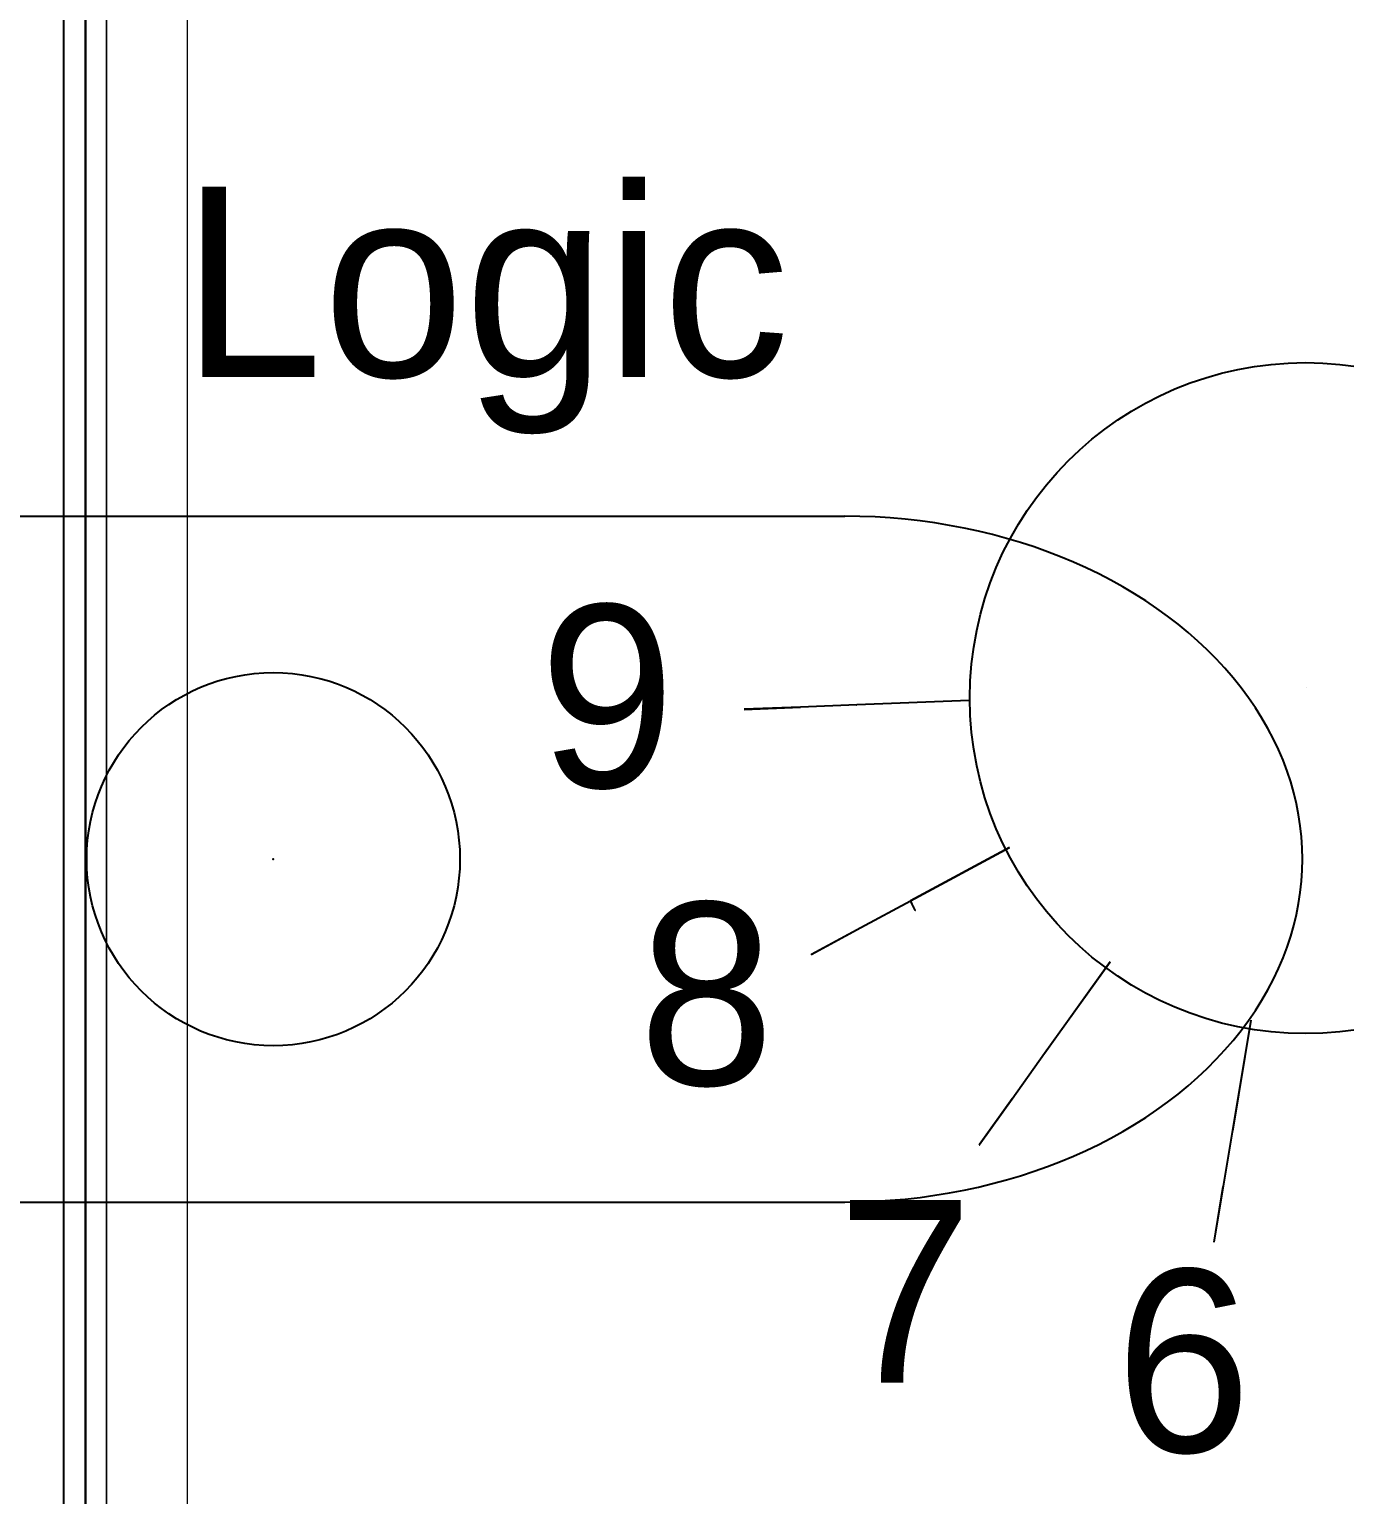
# Model space of a CAD drawing. Header units: inches. Extents: x 0.1 to 89.7, y 0.1 to 57.6.
# Drawn here: x 80.876 to 81.352, y 23.733 to 24.264 of the extents above; entities that cross this region are included whole.
import ezdxf
from ezdxf.enums import TextEntityAlignment as Align

# ---------------------------------------------------------------- set-up
doc = ezdxf.new("R2010")
doc.units = ezdxf.units.IN
doc.header["$MEASUREMENT"] = 0
for name, color, linetype in [('LAYER_10', 7, 'Continuous'), ('OBJECT', 140, 'Continuous'), ('PSYMS', 7, 'Continuous')]:
    doc.layers.add(name, color=color, linetype=linetype)
doc.styles.get("Standard").update_dxf_attribs({"font": 'arial.ttf'})
doc.styles.add('STYLE5', font='txt')
doc.styles.add('WD', font='romans.shx', dxfattribs={"height": 0.185})

# ---------------------------------------------------------------- blocks, each defined once
blk = doc.blocks.new('SR_2NO_1NC')
at = {"layer": 'LAYER_10', "color": 7}
for points in [[(0.45203, 2.40407), (0.45203, 2.40407)], [(0.45205, 2.4041), (0.45205, 2.4041)], [(0.32919, 2.3993), (0.28826, 2.39769)], [(0.32919, 2.3993), (0.32919, 2.3993)], [(0.32919, 2.3993), (0.32919, 2.3993)], [(0.26775, 2.39689), (0.2473, 2.3961)], [(0.2473, 2.39607), (0.26775, 2.39687)], [(0.28826, 2.39769), (0.26775, 2.39686)], [(0.26775, 2.39689), (0.26775, 2.39687)], [(0.28823, 2.39769), (0.28826, 2.39769)], [(0.27162, 2.30675), (0.28981, 2.31657), (0.30784, 2.3263), (0.34388, 2.34576)], [(0.34388, 2.34576), (0.30784, 2.32629)], [(0.34388, 2.34576), (0.30784, 2.32629)], [(0.27179, 2.30683), (0.28981, 2.31658)], [(0.27179, 2.30683), (0.28981, 2.31658)], [(0.27162, 2.30675), (0.27179, 2.30683)], [(0.27162, 2.30675), (0.27179, 2.30683)], [(0.33287, 2.23728), (0.34486, 2.25407), (0.35675, 2.27074), (0.38058, 2.30409)], [(0.38058, 2.30409), (0.35677, 2.27072)], [(0.38058, 2.30409), (0.35677, 2.27072)], [(0.43188, 2.28276), (0.41844, 2.20185)], [(0.43188, 2.28276), (0.42516, 2.24231)], [(0.43188, 2.28276), (0.42516, 2.24231)], [(0.34487, 2.25406), (0.33295, 2.2374)], [(0.34487, 2.25406), (0.33295, 2.2374)], [(0.33287, 2.23728), (0.33295, 2.23739)], [(0.33287, 2.23728), (0.33295, 2.23739)], [(0.41846, 2.20188), (0.4218, 2.2221)], [(0.41846, 2.20188), (0.4218, 2.2221)]]:
    blk.add_lwpolyline(points, dxfattribs=at)
blk.add_polyline3d([(0.30964, 2.32274, 0), (0.30962, 2.32277, 0), (0.30961, 2.32279, 0), (0.30959, 2.32282, 0), (0.30958, 2.32285, 0), (0.30956, 2.32288, 0), (0.30955, 2.3229, 0), (0.30953, 2.32293, 0), (0.30951, 2.32296, 0), (0.3095, 2.32299, 0), (0.30948, 2.32301, 0), (0.30947, 2.32304, 0), (0.30945, 2.32307, 0), (0.30944, 2.3231, 0), (0.30942, 2.32312, 0), (0.30941, 2.32315, 0), (0.30939, 2.32318, 0), (0.30938, 2.32321, 0), (0.30936, 2.32324, 0), (0.30935, 2.32326, 0), (0.30933, 2.32329, 0), (0.30932, 2.32332, 0), (0.3093, 2.32335, 0), (0.30929, 2.32337, 0), (0.30927, 2.3234, 0), (0.30926, 2.32343, 0), (0.30925, 2.32346, 0), (0.30923, 2.32349, 0), (0.30922, 2.32351, 0), (0.3092, 2.32354, 0), (0.30919, 2.32357, 0), (0.30917, 2.3236, 0), (0.30916, 2.32362, 0), (0.30915, 2.32365, 0), (0.30913, 2.32368, 0), (0.30912, 2.32371, 0), (0.3091, 2.32374, 0), (0.30909, 2.32376, 0), (0.30908, 2.32379, 0), (0.30906, 2.32382, 0), (0.30905, 2.32385, 0), (0.30903, 2.32388, 0), (0.30902, 2.3239, 0), (0.30901, 2.32393, 0), (0.30899, 2.32396, 0), (0.30898, 2.32399, 0), (0.30896, 2.32402, 0), (0.30895, 2.32404, 0), (0.30894, 2.32407, 0), (0.30892, 2.3241, 0), (0.30891, 2.32413, 0), (0.3089, 2.32416, 0), (0.30888, 2.32418, 0), (0.30887, 2.32421, 0), (0.30885, 2.32424, 0), (0.30884, 2.32427, 0), (0.30883, 2.3243, 0), (0.30881, 2.32433, 0), (0.3088, 2.32435, 0), (0.30879, 2.32438, 0), (0.30877, 2.32441, 0), (0.30876, 2.32444, 0), (0.30875, 2.32447, 0), (0.30873, 2.32449, 0), (0.30872, 2.32452, 0), (0.30871, 2.32455, 0), (0.30869, 2.32458, 0), (0.30868, 2.32461, 0), (0.30867, 2.32464, 0), (0.30865, 2.32466, 0), (0.30864, 2.32469, 0), (0.30862, 2.32472, 0), (0.30861, 2.32475, 0), (0.3086, 2.32478, 0), (0.30858, 2.32481, 0), (0.30857, 2.32483, 0), (0.30856, 2.32486, 0), (0.30854, 2.32489, 0), (0.30853, 2.32492, 0), (0.30852, 2.32495, 0), (0.3085, 2.32497, 0), (0.30849, 2.325, 0), (0.30848, 2.32503, 0), (0.30846, 2.32506, 0), (0.30845, 2.32509, 0), (0.30843, 2.32512, 0), (0.30842, 2.32514, 0), (0.30841, 2.32517, 0), (0.30839, 2.3252, 0), (0.30838, 2.32523, 0), (0.30837, 2.32526, 0), (0.30835, 2.32529, 0), (0.30834, 2.32531, 0), (0.30833, 2.32534, 0), (0.30831, 2.32537, 0), (0.3083, 2.3254, 0), (0.30828, 2.32543, 0), (0.30827, 2.32545, 0), (0.30826, 2.32548, 0), (0.30824, 2.32551, 0), (0.30823, 2.32554, 0), (0.30821, 2.32557, 0), (0.3082, 2.3256, 0), (0.30819, 2.32562, 0), (0.30817, 2.32565, 0), (0.30816, 2.32568, 0), (0.30814, 2.32571, 0), (0.30813, 2.32574, 0), (0.30811, 2.32577, 0), (0.3081, 2.32579, 0), (0.30809, 2.32582, 0), (0.30807, 2.32585, 0), (0.30806, 2.32588, 0), (0.30804, 2.32591, 0), (0.30803, 2.32593, 0), (0.30801, 2.32596, 0), (0.308, 2.32599, 0), (0.30798, 2.32602, 0), (0.30797, 2.32605, 0), (0.30795, 2.32607, 0), (0.30794, 2.3261, 0), (0.30792, 2.32613, 0), (0.30791, 2.32616, 0), (0.30789, 2.32619, 0), (0.30788, 2.32622, 0), (0.30786, 2.32624, 0), (0.30785, 2.32627, 0), (0.30783, 2.3263, 0)], dxfattribs=at)
at = {"layer": 'OBJECT', "color": 7}
for points in [[(-0.00074, 4.00419), (-0.00074, 0.6329)], [(0.00721, 3.98057), (0.00721, 0.63203)]]:
    blk.add_lwpolyline(points, dxfattribs=at)
at = {"layer": 'OBJECT'}
blk.add_circle((0.45179, 2.40018), 0.1223, dxfattribs=at)
at = {"style": 'WD', "width": 0.7}
for tag, p in [('INST', (0.4375, 5.6071)), ('LOC', (0.4375, 5.4375)), ('DESC1', (0.4375, 5.28125)), ('DESC2', (0.4375, 5.125)), ('DESC3', (0.4375, 4.97707)), ('XREF', (0.35045, 4.35508))]:
    blk.add_attdef(tag, text='', height=0.125, dxfattribs=at).set_placement(p, align=Align.CENTER)
at = {"style": 'WD'}
blk.add_attdef('TAG1', text='', height=0.125, dxfattribs=at).set_placement((0.4375, 4.8125), align=Align.CENTER)
at = {"style": 'WD', "flags": 9}
blk.add_attdef('FAMILY', (0.64219, 4.77734), '', height=0.01, dxfattribs=at)
for tag, p in [('CAT', (0.5802, 4.682)), ('MFG', (0.57825, 4.66255)), ('ASSYCODE', (0.58042, 4.64519))]:
    blk.add_attdef(tag, text='', height=0.01, dxfattribs=at).set_placement(p, align=Align.CENTER)
at = {"layer": 'OBJECT', "style": 'STYLE5'}
for s, height, p in [('Logic', 0.069297, (0.04222, 2.51728)), ('9', 0.06652, (0.17261, 2.36765)), ('8', 0.06652, (0.20881, 2.25915)), ('7', 0.06652, (0.2812, 2.15066)), ('6', 0.06652, (0.38255, 2.12534))]:
    blk.add_text(s, height=height, dxfattribs=at).set_placement(p)
blk = doc.blocks.new('AB_ 440R_D22S2')
at = {"layer": 'OBJECT', "color": 7, "lineweight": 9}
for points in [[(0.88242, 3.99793), (0.88242, 0.63311)], [(0.87453, 3.97436), (0.87453, 0.63224)], [(0.88242, 1.29667), (0.88242, 3.38373)], [(0.91194, 1.88053), (0.91194, 2.79972)]]:
    blk.add_lwpolyline(points, dxfattribs=at)
at = {"style": 'WD', "width": 0.7}
for tag, p in [('INST', (1.25, 5.2946)), ('LOC', (1.25, 5.125)), ('DESC1', (1.25, 4.96875)), ('DESC2', (1.25, 4.8125)), ('DESC3', (1.25, 4.66457)), ('XREF', (1.25, 4.09375))]:
    blk.add_attdef(tag, text='', height=0.125, dxfattribs=at).set_placement(p, align=Align.CENTER)
at = {"style": 'WD'}
blk.add_attdef('TAG1', text='', height=0.125, dxfattribs=at).set_placement((1.25, 4.5), align=Align.CENTER)
at = {"style": 'WD', "flags": 9}
blk.add_attdef('FAMILY', (1.45469, 4.46484), '', height=0.01, dxfattribs=at)
for tag, p in [('CAT', (1.47974, 4.42067)), ('MFG', (1.4778, 4.40123)), ('ASSYCODE', (1.47997, 4.38386))]:
    blk.add_attdef(tag, text='', height=0.01, dxfattribs=at).set_placement(p, align=Align.CENTER)
blk = doc.blocks.new('HDINFCF7')
for p, q in [((27.29179, 0.125), (27.70821, 0.125)), ((27.2918, -0.125), (27.70821, -0.125))]:
    blk.add_line(p, q)
blk.add_circle((27.5, 0), 0.068)
blk.add_ellipse((27.70821, 0), major_axis=(0.16679, 0), ratio=0.749429, start_param=4.712386, end_param=7.853986)
blk.add_point((27.5, 0))
at = {"flags": 11}
for p in [(1.5, 0), (14.5, 0), (27.5, 0)]:
    blk.add_attdef('NC', text='', height=0.01, rotation=270, dxfattribs=at).set_placement(p, align=Align.MIDDLE)

msp = doc.modelspace()

# ---------------------------------------------------------------- block references
at = {"layer": 'PSYMS', "xscale": 0.9935880310615606, "yscale": 0.9935880310615606, "zscale": 0.9935880310615606}
for name, p in [('SR_2NO_1NC', (80.88868, 21.63692)), ('AB_ 440R_D22S2', (80.02677, 21.63692)), ('HDINFCF7', (53.6402, 23.96339))]:
    msp.add_blockref(name, p, dxfattribs=at)

doc.saveas('drawing.dxf')
